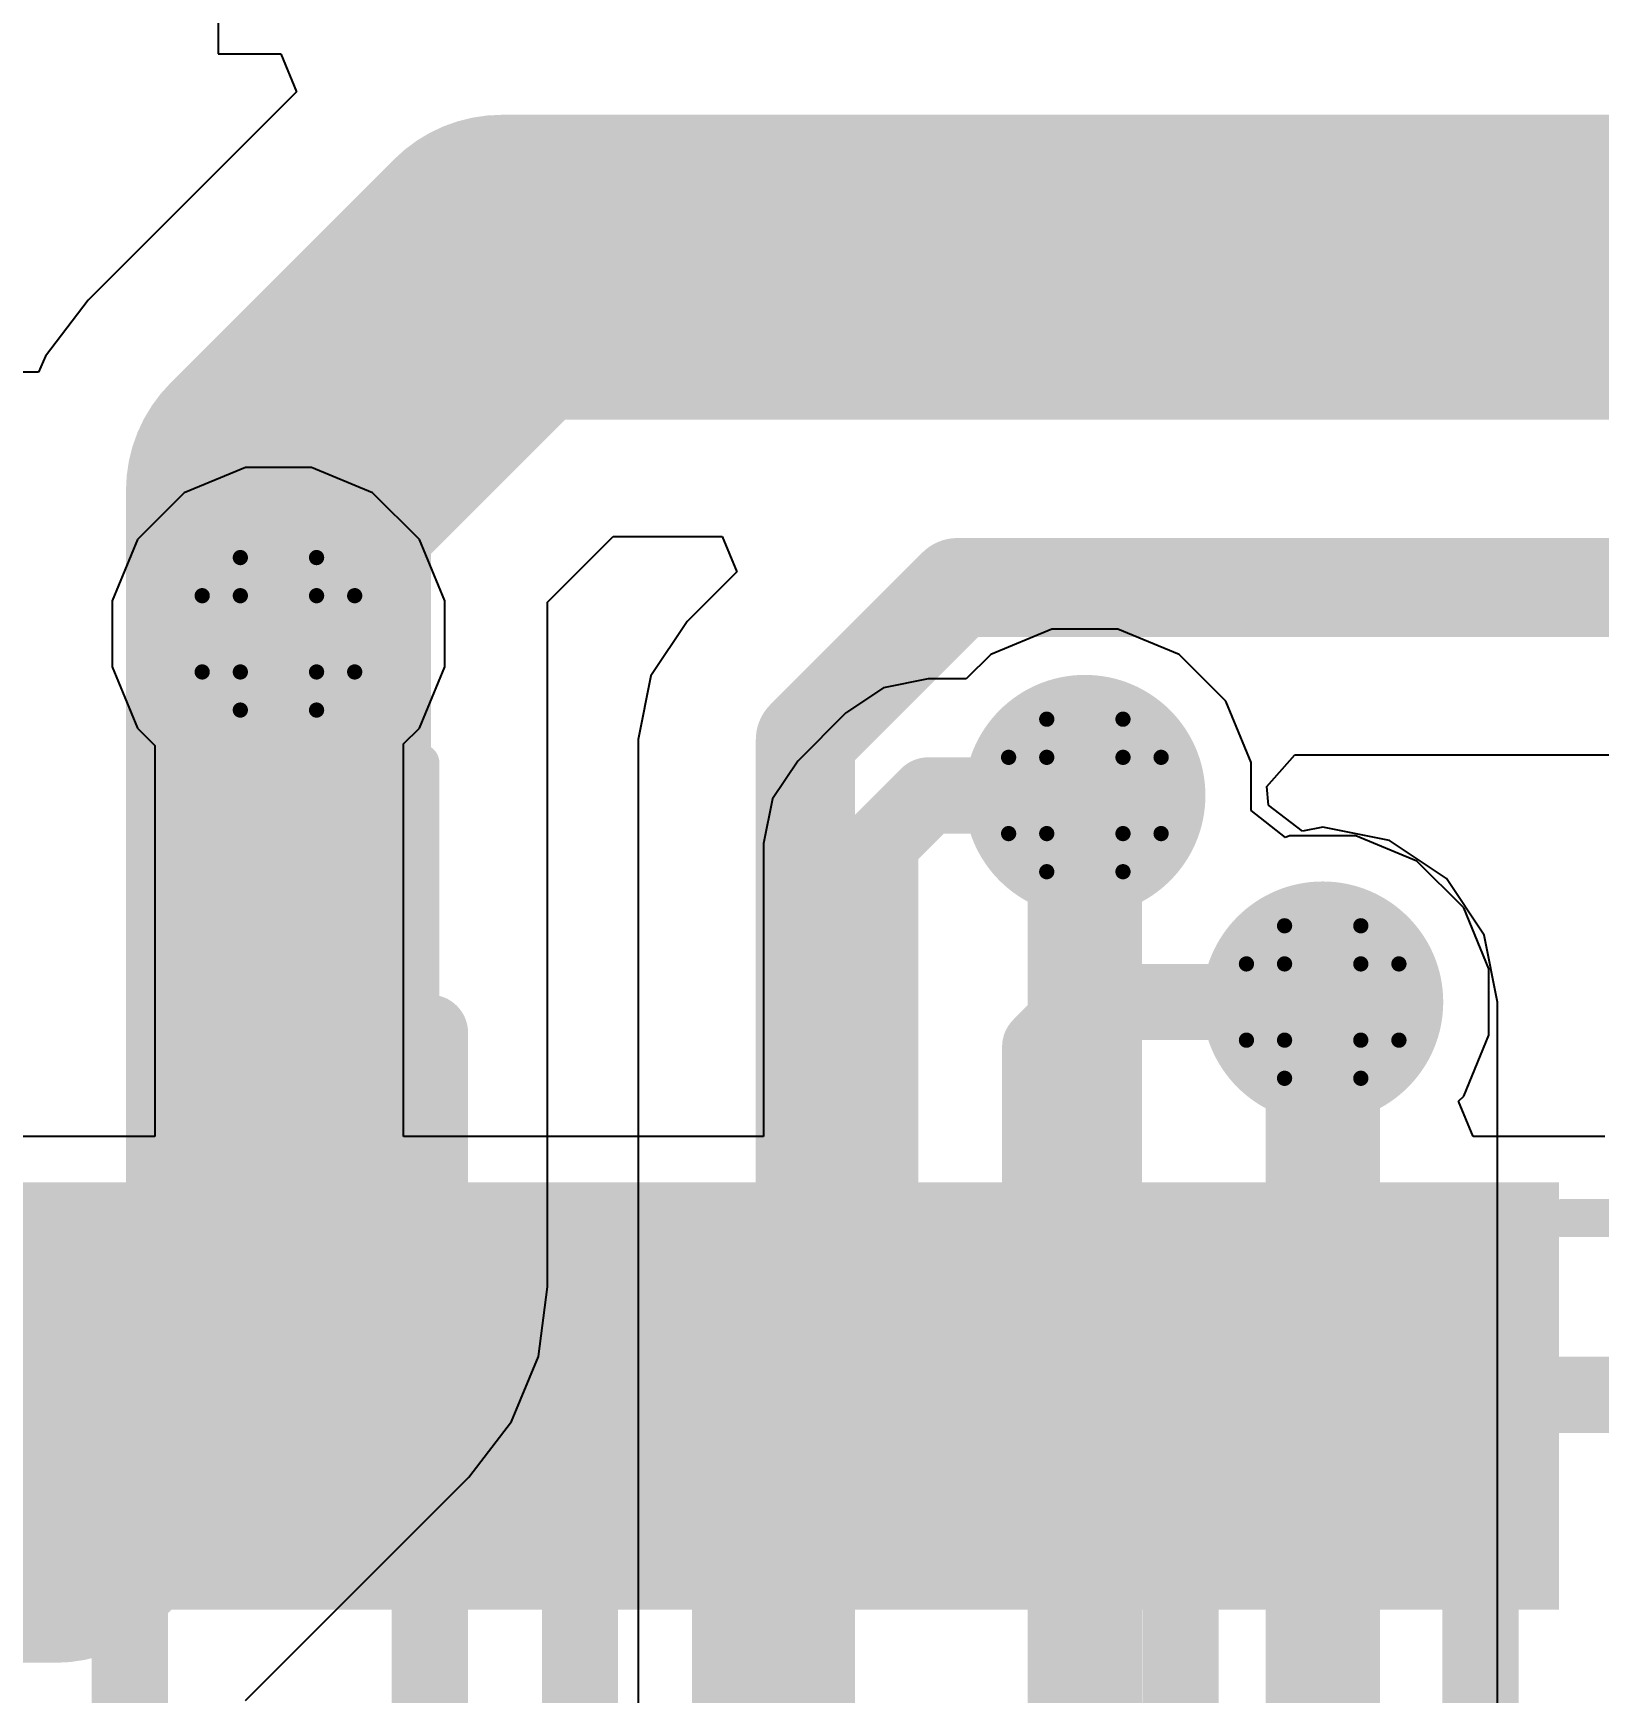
# Model space of a CAD drawing. Header units: inches. Extents: x 0 to 12.8, y -0.1 to 3.5.
# Drawn here: x 0.7812 to 0.9866, y 0.3751 to 0.5927 of the extents above; entities that cross this region are included whole.
import ezdxf

# ---------------------------------------------------------------- set-up
doc = ezdxf.new("R2010")
doc.units = ezdxf.units.IN
doc.header["$MEASUREMENT"] = 0
for name, color, linetype in [('Bottom Layer', 5, 'Continuous'), ('Bottom Overlay', 54, 'Continuous'), ('Bottom Paste', 16, 'Continuous'), ('Bottom Solder', 6, 'Continuous'), ('Drill Drawing', 1, 'Continuous'), ('Top Layer', 1, 'Continuous'), ('Top Overlay', 2, 'Continuous'), ('Top Paste', 8, 'Continuous'), ('Top Solder', 216, 'Continuous'), ('Via Holes', 16, 'Continuous')]:
    doc.layers.add(name, color=color, linetype=linetype)
doc.styles.add('Arial', font='', dxfattribs={"height": 0.2})
doc.styles.get('Arial').set_extended_font_data('Arial')

# ---------------------------------------------------------------- blocks, each defined once
blk = doc.blocks.new('48_LQFP__7_7___5')
at = {"layer": 'Top Layer'}
for points in [[(0.19133865, 0.1145669), (0.19133865, 0.1019685), (0.14330715, 0.1019685), (0.14330715, 0.1145669)], [(0.19133865, 0.0948819), (0.19133865, 0.0822835), (0.14330715, 0.0822835), (0.14330715, 0.0948819)], [(0.19133865, 0.0751969), (0.19133865, 0.0625985), (0.14330715, 0.0625985), (0.14330715, 0.0751969)], [(0.19133865, 0.0555118), (0.19133865, 0.0429134), (0.14330715, 0.0429134), (0.14330715, 0.0555118)], [(0.19133865, 0.0358268), (0.19133865, 0.0232284), (0.14330715, 0.0232284), (0.14330715, 0.0358268)], [(0.19133865, 0.0161417), (0.19133865, 0.003543300000000001), (0.14330715, 0.003543299999999998), (0.14330715, 0.0161417)], [(0.19133865, -0.003543299999999998), (0.19133865, -0.0161417), (0.14330715, -0.0161417), (0.14330715, -0.003543300000000001)], [(0.19133865, -0.0232283), (0.19133865, -0.0358267), (0.14330715, -0.0358267), (0.14330715, -0.0232283)], [(0.19133865, -0.0429134), (0.19133865, -0.0555118), (0.14330715, -0.0555118), (0.14330715, -0.0429134)], [(0.19133865, -0.0625984), (0.19133865, -0.0751968), (0.14330715, -0.0751968), (0.14330715, -0.0625984)]]:
    blk.add_hatch(color=1, dxfattribs=at).paths.add_polyline_path(points)
at = {"layer": 'Top Paste'}
for points in [[(0.19133865, 0.1145669), (0.19133865, 0.1019685), (0.14330715, 0.1019685), (0.14330715, 0.1145669)], [(0.19133865, 0.0948819), (0.19133865, 0.0822835), (0.14330715, 0.0822835), (0.14330715, 0.0948819)], [(0.19133865, 0.0751969), (0.19133865, 0.0625985), (0.14330715, 0.0625985), (0.14330715, 0.0751969)], [(0.19133865, 0.0555118), (0.19133865, 0.0429134), (0.14330715, 0.0429134), (0.14330715, 0.0555118)], [(0.19133865, 0.0358268), (0.19133865, 0.0232284), (0.14330715, 0.0232284), (0.14330715, 0.0358268)], [(0.19133865, 0.0161417), (0.19133865, 0.003543300000000001), (0.14330715, 0.003543299999999998), (0.14330715, 0.0161417)], [(0.19133865, -0.003543299999999998), (0.19133865, -0.0161417), (0.14330715, -0.0161417), (0.14330715, -0.003543300000000001)], [(0.19133865, -0.0232283), (0.19133865, -0.0358267), (0.14330715, -0.0358267), (0.14330715, -0.0232283)], [(0.19133865, -0.0429134), (0.19133865, -0.0555118), (0.14330715, -0.0555118), (0.14330715, -0.0429134)], [(0.19133865, -0.0625984), (0.19133865, -0.0751968), (0.14330715, -0.0751968), (0.14330715, -0.0625984)]]:
    blk.add_hatch(color=8, dxfattribs=at).paths.add_polyline_path(points)
at = {"layer": 'Top Solder'}
for points in [[(0.19533865, 0.1185669), (0.19533865, 0.0979685), (0.13930715, 0.0979685), (0.13930715, 0.1185669)], [(0.19533865, 0.0988819), (0.19533865, 0.0782835), (0.13930715, 0.0782835), (0.13930715, 0.0988819)], [(0.19533865, 0.0791969), (0.19533865, 0.0585985), (0.13930715, 0.0585985), (0.13930715, 0.0791969)], [(0.19533865, 0.0595118), (0.19533865, 0.0389134), (0.13930715, 0.0389134), (0.13930715, 0.0595118)], [(0.19533865, 0.0398268), (0.19533865, 0.0192284), (0.13930715, 0.0192284), (0.13930715, 0.0398268)], [(0.19533865, 0.0201417), (0.19533865, -0.0004566999999999985), (0.13930715, -0.0004567000000000015), (0.13930715, 0.0201417)], [(0.19533865, 0.0004567000000000015), (0.19533865, -0.0201417), (0.13930715, -0.0201417), (0.13930715, 0.0004566999999999985)], [(0.19533865, -0.0192283), (0.19533865, -0.0398267), (0.13930715, -0.0398267), (0.13930715, -0.0192283)], [(0.19533865, -0.0389134), (0.19533865, -0.0595118), (0.13930715, -0.0595118), (0.13930715, -0.0389134)], [(0.19533865, -0.0585984), (0.19533865, -0.0791968), (0.13930715, -0.0791968), (0.13930715, -0.0585984)], [(0.19533865, -0.0782835), (0.19533865, -0.0988819), (0.13930715, -0.0988819), (0.13930715, -0.0782835)]]:
    blk.add_hatch(color=216, dxfattribs=at).paths.add_polyline_path(points)
at = {"layer": 'Top Overlay'}
blk.add_lwpolyline([(0.144, 0.119, 0.005, 0.005, 0), (0.144, 0.127, 0.005, 0.005, 0)], format="xyseb", dxfattribs=at)
blk.add_lwpolyline([(0.14275, 0.119, 0.0025, 0.0025, 1), (0.14525, 0.119, 0.0025, 0.0025, 1)], format="xyseb", close=True, dxfattribs=at)
blk = doc.blocks.new('C___0603_B_49')
at = {"layer": 'Bottom Layer'}
for points in [[(-0.045, -0.0175), (-0.045, 0.0175), (-0.015, 0.0175), (-0.015, -0.0175)], [(0.015, -0.0175), (0.015, 0.0175), (0.045, 0.0175), (0.045, -0.0175)]]:
    blk.add_hatch(color=5, dxfattribs=at).paths.add_polyline_path(points)
at = {"layer": 'Bottom Paste'}
for points in [[(-0.045, -0.0175), (-0.045, 0.0175), (-0.015, 0.0175), (-0.015, -0.0175)], [(0.015, -0.0175), (0.015, 0.0175), (0.045, 0.0175), (0.045, -0.0175)]]:
    blk.add_hatch(color=16, dxfattribs=at).paths.add_polyline_path(points)
at = {"layer": 'Bottom Solder'}
for points in [[(-0.0473622, -0.0198622), (-0.0473622, 0.0198622), (-0.0126378, 0.0198622), (-0.0126378, -0.0198622)], [(0.0126378, -0.0198622), (0.0126378, 0.0198622), (0.0473622, 0.0198622), (0.0473622, -0.0198622)]]:
    blk.add_hatch(color=6, dxfattribs=at).paths.add_polyline_path(points)
at = {"layer": 'Bottom Overlay'}
for points in [[(-0.049, 0.021, 0.005, 0.005, 0), (-0.018, 0.021, 0.005, 0.005, 0)], [(-0.049, -0.021, 0.005, 0.005, 0), (-0.049, 0.021, 0.005, 0.005, 0)], [(0.018, 0.021, 0.005, 0.005, 0), (0.049, 0.021, 0.005, 0.005, 0)], [(0.049, -0.021, 0.005, 0.005, 0), (0.049, 0.021, 0.005, 0.005, 0)], [(-0.049, -0.021, 0.005, 0.005, 0), (-0.018, -0.021, 0.005, 0.005, 0)], [(0.018, -0.021, 0.005, 0.005, 0), (0.049, -0.021, 0.005, 0.005, 0)]]:
    blk.add_lwpolyline(points, format="xyseb", dxfattribs=at)
for points in [[(-0.05025, 0.021, 0.0025, 0.0025, 1), (-0.04775, 0.021, 0.0025, 0.0025, 1)], [(-0.05025, 0.021, 0.0025, 0.0025, 1), (-0.04775, 0.021, 0.0025, 0.0025, 1)], [(-0.01925, 0.021, 0.0025, 0.0025, 1), (-0.01675, 0.021, 0.0025, 0.0025, 1)], [(0.01675, 0.021, 0.0025, 0.0025, 1), (0.01925, 0.021, 0.0025, 0.0025, 1)], [(0.04775, 0.021, 0.0025, 0.0025, 1), (0.05025, 0.021, 0.0025, 0.0025, 1)], [(0.04775, 0.021, 0.0025, 0.0025, 1), (0.05025, 0.021, 0.0025, 0.0025, 1)], [(-0.05025, -0.021, 0.0025, 0.0025, 1), (-0.04775, -0.021, 0.0025, 0.0025, 1)], [(-0.05025, -0.021, 0.0025, 0.0025, 1), (-0.04775, -0.021, 0.0025, 0.0025, 1)], [(-0.01925, -0.021, 0.0025, 0.0025, 1), (-0.01675, -0.021, 0.0025, 0.0025, 1)], [(0.01675, -0.021, 0.0025, 0.0025, 1), (0.01925, -0.021, 0.0025, 0.0025, 1)], [(0.04775, -0.021, 0.0025, 0.0025, 1), (0.05025, -0.021, 0.0025, 0.0025, 1)], [(0.04775, -0.021, 0.0025, 0.0025, 1), (0.05025, -0.021, 0.0025, 0.0025, 1)]]:
    blk.add_lwpolyline(points, format="xyseb", close=True, dxfattribs=at)

msp = doc.modelspace()

# ---------------------------------------------------------------- hatches: boundary and pattern name
at = {"layer": 'Bottom Layer'}
h = msp.add_hatch(color=5, dxfattribs=at)
edge = h.paths.add_edge_path()
edge.add_arc((0.8133886, 0.5139367), 0.011811, 0, 360)
h = msp.add_hatch(color=5, dxfattribs=at)
edge = h.paths.add_edge_path()
edge.add_arc((0.9191571, 0.4927402), 0.011811, 0, 360)
h = msp.add_hatch(color=5, dxfattribs=at)
edge = h.paths.add_edge_path()
edge.add_arc((0.9503495, 0.4656505), 0.011811, 0, 360)
at = {"layer": 'Bottom Solder'}
h = msp.add_hatch(color=6, dxfattribs=at)
edge = h.paths.add_edge_path()
edge.add_arc((0.8133886, 0.5139367), 0.015811, 0, 360)
h = msp.add_hatch(color=6, dxfattribs=at)
edge = h.paths.add_edge_path()
edge.add_arc((0.9191571, 0.4927402), 0.015811, 0, 360)
h = msp.add_hatch(color=6, dxfattribs=at)
edge = h.paths.add_edge_path()
edge.add_arc((0.9503495, 0.4656505), 0.015811, 0, 360)
at = {"layer": 'Top Layer'}
h = msp.add_hatch(color=1, dxfattribs=at)
edge = h.paths.add_edge_path()
edge.add_arc((0.8133886, 0.5139367), 0.011811, 0, 360)
h = msp.add_hatch(color=1, dxfattribs=at)
edge = h.paths.add_edge_path()
edge.add_arc((0.9191571, 0.4927402), 0.011811, 0, 360)
h = msp.add_hatch(color=1, dxfattribs=at)
edge = h.paths.add_edge_path()
edge.add_arc((0.9503495, 0.4656505), 0.011811, 0, 360)
at = {"layer": 'Top Solder'}
h = msp.add_hatch(color=216, dxfattribs=at)
edge = h.paths.add_edge_path()
edge.add_arc((0.8133886, 0.5139367), 0.015811, 0, 360)
h = msp.add_hatch(color=216, dxfattribs=at)
edge = h.paths.add_edge_path()
edge.add_arc((0.9191571, 0.4927402), 0.015811, 0, 360)
h = msp.add_hatch(color=216, dxfattribs=at)
edge = h.paths.add_edge_path()
edge.add_arc((0.9503495, 0.4656505), 0.015811, 0, 360)
at = {"layer": 'Via Holes'}
h = msp.add_hatch(color=7, dxfattribs=at)
edge = h.paths.add_edge_path()
edge.add_arc((0.8133886, 0.5139367), 0.0059055, 0, 360)
h = msp.add_hatch(color=7, dxfattribs=at)
edge = h.paths.add_edge_path()
edge.add_arc((0.9191571, 0.4927402), 0.0059055, 0, 360)
h = msp.add_hatch(color=7, dxfattribs=at)
edge = h.paths.add_edge_path()
edge.add_arc((0.9503495, 0.4656505), 0.0059055, 0, 360)

# ---------------------------------------------------------------- linework, layer by layer
at = {"layer": 'Bottom Layer'}
for p, q in [((0.8055, 0.6099998), (0.8055, 0.59)), ((0.8055, 0.59), (0.8136823, 0.59)), ((0.8136823, 0.59), (0.8157534, 0.585)), ((0.8157534, 0.585), (0.7884263, 0.5576729)), ((0.7884263, 0.5576729), (0.7828162, 0.5503616)), ((0.7828162, 0.5503616), (0.7819376, 0.5482405)), ((0.7819376, 0.5482405), (0.7793847, 0.5482405)), ((0.8486906, 0.518088), (0.8573006, 0.526698)), ((0.8573006, 0.526698), (0.8716062, 0.526698)), ((0.8716062, 0.526698), (0.8735197, 0.5220786)), ((0.8735197, 0.5220786), (0.8669994, 0.5155583)), ((0.8486906, 0.4282895), (0.8486906, 0.518088)), ((0.8669994, 0.5155583), (0.8622475, 0.5084466)), ((0.8622475, 0.5084466), (0.8605788, 0.5000577)), ((0.8605788, 0.5000577), (0.8605788, 0.35958)), ((0.9430047, 0.4938956), (0.9467069, 0.4980788)), ((0.9467069, 0.4980788), (1.0025676, 0.4980788)), ((0.9432391, 0.4914544), (0.9430047, 0.4938956)), ((0.9476864, 0.4880616), (0.9432391, 0.4914544)), ((0.9503495, 0.4885913), (0.9476864, 0.4880616)), ((0.9591286, 0.486845), (0.9503495, 0.4885913)), ((0.9665711, 0.4818721), (0.9591286, 0.486845)), ((0.971544, 0.4744296), (0.9665711, 0.4818721)), ((0.9732903, 0.4656505), (0.971544, 0.4744296)), ((0.9732903, 0.1612594), (0.9732903, 0.4656505)), ((0.8474877, 0.4191527), (0.8486906, 0.4282895)), ((0.843961, 0.4106385), (0.8474877, 0.4191527)), ((0.8383509, 0.4033272), (0.843961, 0.4106385)), ((0.8090614, 0.3740377), (0.8383509, 0.4033272))]:
    msp.add_line(p, q, dxfattribs=at)
for points in [[(0.8133886, 0.5327106, 0.04, 0.04, 0), (0.842678, 0.562, 0.04, 0.04, 0)], [(0.842678, 0.562, 0.04, 0.04, 0), (1.1457106, 0.562, 0.04, 0.04, 0)], [(0.8133886, 0.5139367, 0.04, 0.04, 0), (0.8133886, 0.5327106, 0.04, 0.04, 0)], [(0.8133886, 0.4282895, 0.04, 0.04, 0), (0.8133886, 0.5139367, 0.04, 0.04, 0)], [(0.8825, 0.5000577, 0.013, 0.013, 0), (0.9024423, 0.52, 0.013, 0.013, 0)], [(0.9024423, 0.52, 0.013, 0.013, 0), (1.0116476, 0.52, 0.013, 0.013, 0)], [(0.8825, 0.3505, 0.013, 0.013, 0), (0.8825, 0.5000577, 0.013, 0.013, 0)], [(0.9191571, 0.327295, 0.015, 0.015, 0), (0.9191571, 0.4927402, 0.015, 0.015, 0)], [(0.9503495, 0.1612594, 0.015, 0.015, 0), (0.9503495, 0.4656505, 0.015, 0.015, 0)], [(0.7840991, 0.399, 0.04, 0.04, 0), (0.8133886, 0.4282895, 0.04, 0.04, 0)], [(0.3812894, 0.399, 0.04, 0.04, 0), (0.7840991, 0.399, 0.04, 0.04, 0)]]:
    msp.add_lwpolyline(points, format="xyseb", dxfattribs=at)
for points in [[(0.832678, 0.562, 0.02, 0.02, 1), (0.852678, 0.562, 0.02, 0.02, 1)], [(0.832678, 0.562, 0.02, 0.02, 1), (0.852678, 0.562, 0.02, 0.02, 1)], [(0.8033886, 0.5327106, 0.02, 0.02, 1), (0.8233886, 0.5327106, 0.02, 0.02, 1)], [(0.8033886, 0.5327106, 0.02, 0.02, 1), (0.8233886, 0.5327106, 0.02, 0.02, 1)], [(0.8033886, 0.5139367, 0.02, 0.02, 1), (0.8233886, 0.5139367, 0.02, 0.02, 1)], [(0.8033886, 0.5139367, 0.02, 0.02, 1), (0.8233886, 0.5139367, 0.02, 0.02, 1)], [(0.8991923, 0.52, 0.0065, 0.0065, 1), (0.9056923, 0.52, 0.0065, 0.0065, 1)], [(0.8991923, 0.52, 0.0065, 0.0065, 1), (0.9056923, 0.52, 0.0065, 0.0065, 1)], [(0.87925, 0.5000577, 0.0065, 0.0065, 1), (0.88575, 0.5000577, 0.0065, 0.0065, 1)], [(0.87925, 0.5000577, 0.0065, 0.0065, 1), (0.88575, 0.5000577, 0.0065, 0.0065, 1)], [(0.9154071, 0.4927402, 0.0075, 0.0075, 1), (0.9229071, 0.4927402, 0.0075, 0.0075, 1)], [(0.9465995, 0.4656505, 0.0075, 0.0075, 1), (0.9540995, 0.4656505, 0.0075, 0.0075, 1)], [(0.8033886, 0.4282895, 0.02, 0.02, 1), (0.8233886, 0.4282895, 0.02, 0.02, 1)], [(0.8033886, 0.4282895, 0.02, 0.02, 1), (0.8233886, 0.4282895, 0.02, 0.02, 1)], [(0.7740991, 0.399, 0.02, 0.02, 1), (0.7940991, 0.399, 0.02, 0.02, 1)], [(0.7740991, 0.399, 0.02, 0.02, 1), (0.7940991, 0.399, 0.02, 0.02, 1)]]:
    msp.add_lwpolyline(points, format="xyseb", close=True, dxfattribs=at)
at = {"layer": 'Drill Drawing'}
for points in [[(0.8083886, 0.5189367, 0.002, 0.002, 0), (0.8083886, 0.5239367, 0.002, 0.002, 0)], [(0.8083886, 0.5239367, 0.002, 0.002, 0), (0.8183886, 0.5239367, 0.002, 0.002, 0)], [(0.8183886, 0.5189367, 0.002, 0.002, 0), (0.8183886, 0.5239367, 0.002, 0.002, 0)], [(0.8033886, 0.5089367, 0.002, 0.002, 0), (0.8033886, 0.5189367, 0.002, 0.002, 0)], [(0.8033886, 0.5189367, 0.002, 0.002, 0), (0.8083886, 0.5189367, 0.002, 0.002, 0)], [(0.8183886, 0.5189367, 0.002, 0.002, 0), (0.8233886, 0.5189367, 0.002, 0.002, 0)], [(0.8233886, 0.5089367, 0.002, 0.002, 0), (0.8233886, 0.5189367, 0.002, 0.002, 0)], [(0.8033886, 0.5089367, 0.002, 0.002, 0), (0.8083886, 0.5089367, 0.002, 0.002, 0)], [(0.8083886, 0.5039367, 0.002, 0.002, 0), (0.8083886, 0.5089367, 0.002, 0.002, 0)], [(0.8183886, 0.5089367, 0.002, 0.002, 0), (0.8233886, 0.5089367, 0.002, 0.002, 0)], [(0.8183886, 0.5039367, 0.002, 0.002, 0), (0.8183886, 0.5089367, 0.002, 0.002, 0)], [(0.8083886, 0.5039367, 0.002, 0.002, 0), (0.8183886, 0.5039367, 0.002, 0.002, 0)], [(0.9141571, 0.4977402, 0.002, 0.002, 0), (0.9141571, 0.5027402, 0.002, 0.002, 0)], [(0.9141571, 0.5027402, 0.002, 0.002, 0), (0.9241571, 0.5027402, 0.002, 0.002, 0)], [(0.9241571, 0.4977402, 0.002, 0.002, 0), (0.9241571, 0.5027402, 0.002, 0.002, 0)], [(0.9091571, 0.4877402, 0.002, 0.002, 0), (0.9091571, 0.4977402, 0.002, 0.002, 0)], [(0.9091571, 0.4977402, 0.002, 0.002, 0), (0.9141571, 0.4977402, 0.002, 0.002, 0)], [(0.9241571, 0.4977402, 0.002, 0.002, 0), (0.9291571, 0.4977402, 0.002, 0.002, 0)], [(0.9291571, 0.4877402, 0.002, 0.002, 0), (0.9291571, 0.4977402, 0.002, 0.002, 0)], [(0.9091571, 0.4877402, 0.002, 0.002, 0), (0.9141571, 0.4877402, 0.002, 0.002, 0)], [(0.9141571, 0.4827402, 0.002, 0.002, 0), (0.9141571, 0.4877402, 0.002, 0.002, 0)], [(0.9241571, 0.4877402, 0.002, 0.002, 0), (0.9291571, 0.4877402, 0.002, 0.002, 0)], [(0.9241571, 0.4827402, 0.002, 0.002, 0), (0.9241571, 0.4877402, 0.002, 0.002, 0)], [(0.9141571, 0.4827402, 0.002, 0.002, 0), (0.9241571, 0.4827402, 0.002, 0.002, 0)], [(0.9453495, 0.4706505, 0.002, 0.002, 0), (0.9453495, 0.4756505, 0.002, 0.002, 0)], [(0.9453495, 0.4756505, 0.002, 0.002, 0), (0.9553495, 0.4756505, 0.002, 0.002, 0)], [(0.9553495, 0.4706505, 0.002, 0.002, 0), (0.9553495, 0.4756505, 0.002, 0.002, 0)], [(0.9403495, 0.4606505, 0.002, 0.002, 0), (0.9403495, 0.4706505, 0.002, 0.002, 0)], [(0.9403495, 0.4706505, 0.002, 0.002, 0), (0.9453495, 0.4706505, 0.002, 0.002, 0)], [(0.9553495, 0.4706505, 0.002, 0.002, 0), (0.9603495, 0.4706505, 0.002, 0.002, 0)], [(0.9603495, 0.4606505, 0.002, 0.002, 0), (0.9603495, 0.4706505, 0.002, 0.002, 0)], [(0.9403495, 0.4606505, 0.002, 0.002, 0), (0.9453495, 0.4606505, 0.002, 0.002, 0)], [(0.9453495, 0.4556505, 0.002, 0.002, 0), (0.9453495, 0.4606505, 0.002, 0.002, 0)], [(0.9553495, 0.4606505, 0.002, 0.002, 0), (0.9603495, 0.4606505, 0.002, 0.002, 0)], [(0.9553495, 0.4556505, 0.002, 0.002, 0), (0.9553495, 0.4606505, 0.002, 0.002, 0)], [(0.9453495, 0.4556505, 0.002, 0.002, 0), (0.9553495, 0.4556505, 0.002, 0.002, 0)]]:
    msp.add_lwpolyline(points, format="xyseb", dxfattribs=at)
for points in [[(0.8078886, 0.5239367, 0.001, 0.001, 1), (0.8088886, 0.5239367, 0.001, 0.001, 1)], [(0.8078886, 0.5239367, 0.001, 0.001, 1), (0.8088886, 0.5239367, 0.001, 0.001, 1)], [(0.8178886, 0.5239367, 0.001, 0.001, 1), (0.8188886, 0.5239367, 0.001, 0.001, 1)], [(0.8178886, 0.5239367, 0.001, 0.001, 1), (0.8188886, 0.5239367, 0.001, 0.001, 1)], [(0.8028886, 0.5189367, 0.001, 0.001, 1), (0.8038886, 0.5189367, 0.001, 0.001, 1)], [(0.8028886, 0.5189367, 0.001, 0.001, 1), (0.8038886, 0.5189367, 0.001, 0.001, 1)], [(0.8078886, 0.5189367, 0.001, 0.001, 1), (0.8088886, 0.5189367, 0.001, 0.001, 1)], [(0.8078886, 0.5189367, 0.001, 0.001, 1), (0.8088886, 0.5189367, 0.001, 0.001, 1)], [(0.8178886, 0.5189367, 0.001, 0.001, 1), (0.8188886, 0.5189367, 0.001, 0.001, 1)], [(0.8178886, 0.5189367, 0.001, 0.001, 1), (0.8188886, 0.5189367, 0.001, 0.001, 1)], [(0.8228886, 0.5189367, 0.001, 0.001, 1), (0.8238886, 0.5189367, 0.001, 0.001, 1)], [(0.8228886, 0.5189367, 0.001, 0.001, 1), (0.8238886, 0.5189367, 0.001, 0.001, 1)], [(0.8028886, 0.5089367, 0.001, 0.001, 1), (0.8038886, 0.5089367, 0.001, 0.001, 1)], [(0.8028886, 0.5089367, 0.001, 0.001, 1), (0.8038886, 0.5089367, 0.001, 0.001, 1)], [(0.8078886, 0.5089367, 0.001, 0.001, 1), (0.8088886, 0.5089367, 0.001, 0.001, 1)], [(0.8078886, 0.5089367, 0.001, 0.001, 1), (0.8088886, 0.5089367, 0.001, 0.001, 1)], [(0.8178886, 0.5089367, 0.001, 0.001, 1), (0.8188886, 0.5089367, 0.001, 0.001, 1)], [(0.8178886, 0.5089367, 0.001, 0.001, 1), (0.8188886, 0.5089367, 0.001, 0.001, 1)], [(0.8228886, 0.5089367, 0.001, 0.001, 1), (0.8238886, 0.5089367, 0.001, 0.001, 1)], [(0.8228886, 0.5089367, 0.001, 0.001, 1), (0.8238886, 0.5089367, 0.001, 0.001, 1)], [(0.8078886, 0.5039367, 0.001, 0.001, 1), (0.8088886, 0.5039367, 0.001, 0.001, 1)], [(0.8078886, 0.5039367, 0.001, 0.001, 1), (0.8088886, 0.5039367, 0.001, 0.001, 1)], [(0.8178886, 0.5039367, 0.001, 0.001, 1), (0.8188886, 0.5039367, 0.001, 0.001, 1)], [(0.8178886, 0.5039367, 0.001, 0.001, 1), (0.8188886, 0.5039367, 0.001, 0.001, 1)], [(0.9136571, 0.5027402, 0.001, 0.001, 1), (0.9146571, 0.5027402, 0.001, 0.001, 1)], [(0.9136571, 0.5027402, 0.001, 0.001, 1), (0.9146571, 0.5027402, 0.001, 0.001, 1)], [(0.9236571, 0.5027402, 0.001, 0.001, 1), (0.9246571, 0.5027402, 0.001, 0.001, 1)], [(0.9236571, 0.5027402, 0.001, 0.001, 1), (0.9246571, 0.5027402, 0.001, 0.001, 1)], [(0.9086571, 0.4977402, 0.001, 0.001, 1), (0.9096571, 0.4977402, 0.001, 0.001, 1)], [(0.9086571, 0.4977402, 0.001, 0.001, 1), (0.9096571, 0.4977402, 0.001, 0.001, 1)], [(0.9136571, 0.4977402, 0.001, 0.001, 1), (0.9146571, 0.4977402, 0.001, 0.001, 1)], [(0.9136571, 0.4977402, 0.001, 0.001, 1), (0.9146571, 0.4977402, 0.001, 0.001, 1)], [(0.9236571, 0.4977402, 0.001, 0.001, 1), (0.9246571, 0.4977402, 0.001, 0.001, 1)], [(0.9236571, 0.4977402, 0.001, 0.001, 1), (0.9246571, 0.4977402, 0.001, 0.001, 1)], [(0.9286571, 0.4977402, 0.001, 0.001, 1), (0.9296571, 0.4977402, 0.001, 0.001, 1)], [(0.9286571, 0.4977402, 0.001, 0.001, 1), (0.9296571, 0.4977402, 0.001, 0.001, 1)], [(0.9086571, 0.4877402, 0.001, 0.001, 1), (0.9096571, 0.4877402, 0.001, 0.001, 1)], [(0.9086571, 0.4877402, 0.001, 0.001, 1), (0.9096571, 0.4877402, 0.001, 0.001, 1)], [(0.9136571, 0.4877402, 0.001, 0.001, 1), (0.9146571, 0.4877402, 0.001, 0.001, 1)], [(0.9136571, 0.4877402, 0.001, 0.001, 1), (0.9146571, 0.4877402, 0.001, 0.001, 1)], [(0.9236571, 0.4877402, 0.001, 0.001, 1), (0.9246571, 0.4877402, 0.001, 0.001, 1)], [(0.9236571, 0.4877402, 0.001, 0.001, 1), (0.9246571, 0.4877402, 0.001, 0.001, 1)], [(0.9286571, 0.4877402, 0.001, 0.001, 1), (0.9296571, 0.4877402, 0.001, 0.001, 1)], [(0.9286571, 0.4877402, 0.001, 0.001, 1), (0.9296571, 0.4877402, 0.001, 0.001, 1)], [(0.9136571, 0.4827402, 0.001, 0.001, 1), (0.9146571, 0.4827402, 0.001, 0.001, 1)], [(0.9136571, 0.4827402, 0.001, 0.001, 1), (0.9146571, 0.4827402, 0.001, 0.001, 1)], [(0.9236571, 0.4827402, 0.001, 0.001, 1), (0.9246571, 0.4827402, 0.001, 0.001, 1)], [(0.9236571, 0.4827402, 0.001, 0.001, 1), (0.9246571, 0.4827402, 0.001, 0.001, 1)], [(0.9448495, 0.4756505, 0.001, 0.001, 1), (0.9458495, 0.4756505, 0.001, 0.001, 1)], [(0.9448495, 0.4756505, 0.001, 0.001, 1), (0.9458495, 0.4756505, 0.001, 0.001, 1)], [(0.9548495, 0.4756505, 0.001, 0.001, 1), (0.9558495, 0.4756505, 0.001, 0.001, 1)], [(0.9548495, 0.4756505, 0.001, 0.001, 1), (0.9558495, 0.4756505, 0.001, 0.001, 1)], [(0.9398495, 0.4706505, 0.001, 0.001, 1), (0.9408495, 0.4706505, 0.001, 0.001, 1)], [(0.9398495, 0.4706505, 0.001, 0.001, 1), (0.9408495, 0.4706505, 0.001, 0.001, 1)], [(0.9448495, 0.4706505, 0.001, 0.001, 1), (0.9458495, 0.4706505, 0.001, 0.001, 1)], [(0.9448495, 0.4706505, 0.001, 0.001, 1), (0.9458495, 0.4706505, 0.001, 0.001, 1)], [(0.9548495, 0.4706505, 0.001, 0.001, 1), (0.9558495, 0.4706505, 0.001, 0.001, 1)], [(0.9548495, 0.4706505, 0.001, 0.001, 1), (0.9558495, 0.4706505, 0.001, 0.001, 1)], [(0.9598495, 0.4706505, 0.001, 0.001, 1), (0.9608495, 0.4706505, 0.001, 0.001, 1)], [(0.9598495, 0.4706505, 0.001, 0.001, 1), (0.9608495, 0.4706505, 0.001, 0.001, 1)], [(0.9398495, 0.4606505, 0.001, 0.001, 1), (0.9408495, 0.4606505, 0.001, 0.001, 1)], [(0.9398495, 0.4606505, 0.001, 0.001, 1), (0.9408495, 0.4606505, 0.001, 0.001, 1)], [(0.9448495, 0.4606505, 0.001, 0.001, 1), (0.9458495, 0.4606505, 0.001, 0.001, 1)], [(0.9448495, 0.4606505, 0.001, 0.001, 1), (0.9458495, 0.4606505, 0.001, 0.001, 1)], [(0.9548495, 0.4606505, 0.001, 0.001, 1), (0.9558495, 0.4606505, 0.001, 0.001, 1)], [(0.9548495, 0.4606505, 0.001, 0.001, 1), (0.9558495, 0.4606505, 0.001, 0.001, 1)], [(0.9598495, 0.4606505, 0.001, 0.001, 1), (0.9608495, 0.4606505, 0.001, 0.001, 1)], [(0.9598495, 0.4606505, 0.001, 0.001, 1), (0.9608495, 0.4606505, 0.001, 0.001, 1)], [(0.9448495, 0.4556505, 0.001, 0.001, 1), (0.9458495, 0.4556505, 0.001, 0.001, 1)], [(0.9448495, 0.4556505, 0.001, 0.001, 1), (0.9458495, 0.4556505, 0.001, 0.001, 1)], [(0.9548495, 0.4556505, 0.001, 0.001, 1), (0.9558495, 0.4556505, 0.001, 0.001, 1)], [(0.9548495, 0.4556505, 0.001, 0.001, 1), (0.9558495, 0.4556505, 0.001, 0.001, 1)]]:
    msp.add_lwpolyline(points, format="xyseb", close=True, dxfattribs=at)
at = {"layer": 'Top Layer'}
for p, q in [((0.8090501, 0.5357477), (0.8010337, 0.5324272)), ((0.8177271, 0.5357477), (0.8090501, 0.5357477)), ((0.8257435, 0.5324272), (0.8177271, 0.5357477)), ((0.8010337, 0.5324272), (0.7948981, 0.5262916)), ((0.8318791, 0.5262916), (0.8257435, 0.5324272)), ((0.7948981, 0.5262916), (0.7915776, 0.5182752)), ((0.8351996, 0.5182752), (0.8318791, 0.5262916)), ((0.7915776, 0.5182752), (0.7915776, 0.5095982)), ((0.8351996, 0.5095982), (0.8351996, 0.5182752)), ((0.9148186, 0.5145512), (0.9068022, 0.5112307)), ((0.9234956, 0.5145512), (0.9148186, 0.5145512)), ((0.931512, 0.5112307), (0.9234956, 0.5145512)), ((0.7915776, 0.5095982), (0.7948981, 0.5015818)), ((0.8318791, 0.5015818), (0.8351996, 0.5095982)), ((0.9068022, 0.5112307), (0.9036056, 0.5080341)), ((0.9376476, 0.5050951), (0.931512, 0.5112307)), ((0.8986142, 0.5080341), (0.8927615, 0.5068699)), ((0.9036056, 0.5080341), (0.8986142, 0.5080341)), ((0.8927615, 0.5068699), (0.8877998, 0.5035546)), ((0.9409681, 0.4970787), (0.9376476, 0.5050951)), ((0.8877998, 0.5035546), (0.8815006, 0.4972554)), ((0.7948981, 0.5015818), (0.7971682, 0.4993117)), ((0.8297952, 0.4994979), (0.8318791, 0.5015818)), ((0.7971682, 0.4993117), (0.7971682, 0.4480157)), ((0.8297952, 0.4480157), (0.8297952, 0.4994979)), ((0.8815006, 0.4972554), (0.8781853, 0.4922937)), ((0.9409681, 0.4907847), (0.9409681, 0.4970787)), ((0.8781853, 0.4922937), (0.8770211, 0.486441)), ((0.9454892, 0.4872454), (0.9409681, 0.4907847)), ((0.8770211, 0.486441), (0.8770211, 0.4480157)), ((0.946011, 0.4874615), (0.9454892, 0.4872454)), ((0.954688, 0.4874615), (0.946011, 0.4874615)), ((0.9627044, 0.484141), (0.954688, 0.4874615)), ((0.96884, 0.4780054), (0.9627044, 0.484141)), ((0.9721605, 0.469989), (0.96884, 0.4780054)), ((0.9721605, 0.461312), (0.9721605, 0.469989)), ((0.96884, 0.4532956), (0.9721605, 0.461312)), ((0.9681795, 0.4526351), (0.96884, 0.4532956)), ((0.970093, 0.4480157), (0.9681795, 0.4526351)), ((0.7971682, 0.4480157), (0.7382205, 0.4480157)), ((0.8770211, 0.4480157), (0.8297952, 0.4480157)), ((0.9873543, 0.4480157), (0.970093, 0.4480157))]:
    msp.add_line(p, q, dxfattribs=at)
for points in [[(0.8133886, 0.5139367, 0.012, 0.012, 0), (0.8134817, 0.5138436, 0.012, 0.012, 0)], [(0.8134817, 0.4140931, 0.012, 0.012, 0), (0.8134817, 0.5138436, 0.012, 0.012, 0)], [(0.892315, 0.486441, 0.01, 0.01, 0), (0.8986142, 0.4927402, 0.01, 0.01, 0)], [(0.8986142, 0.4927402, 0.01, 0.01, 0), (0.9191571, 0.4927402, 0.01, 0.01, 0)], [(0.892315, 0.414, 0.01, 0.01, 0), (0.892315, 0.486441, 0.01, 0.01, 0)], [(0.9132992, 0.4597926, 0.01, 0.01, 0), (0.9191571, 0.4656505, 0.01, 0.01, 0)], [(0.9191571, 0.4656505, 0.01, 0.01, 0), (0.9503495, 0.4656505, 0.01, 0.01, 0)], [(0.8332599, 0.414, 0.01, 0.01, 0), (0.8332599, 0.4616169, 0.01, 0.01, 0)], [(0.9132992, 0.4152992, 0.01, 0.01, 0), (0.9132992, 0.4597926, 0.01, 0.01, 0)], [(0.912, 0.414, 0.01, 0.01, 0), (0.9132992, 0.4152992, 0.01, 0.01, 0)], [(0.7938898, 0.414, 0.01, 0.01, 0), (0.7939449, 0.4140551, 0.01, 0.01, 0)], [(0.7938898, 0.3352768, 0.01, 0.01, 0), (0.7938898, 0.414, 0.01, 0.01, 0)], [(0.8134817, 0.4140931, 0.01, 0.01, 0), (0.8135748, 0.414, 0.01, 0.01, 0)], [(0.8332599, 0.364135, 0.01, 0.01, 0), (0.8332599, 0.414, 0.01, 0.01, 0)], [(0.8529449, 0.3301219, 0.01, 0.01, 0), (0.8529449, 0.414, 0.01, 0.01, 0)], [(0.8726299, 0.3289749, 0.01, 0.01, 0), (0.8726299, 0.414, 0.01, 0.01, 0)], [(0.9316851, 0.3197395, 0.01, 0.01, 0), (0.9316851, 0.414, 0.01, 0.01, 0)], [(0.9513701, 0.3313219, 0.01, 0.01, 0), (0.9513701, 0.414, 0.01, 0.01, 0)], [(0.9710551, 0.414, 0.01, 0.01, 0), (0.9712108, 0.4141557, 0.01, 0.01, 0)], [(0.9710551, 0.3414199, 0.01, 0.01, 0), (0.9710551, 0.414, 0.01, 0.01, 0)], [(0.9712108, 0.4141557, 0.01, 0.01, 0), (1.0018284, 0.4141557, 0.01, 0.01, 0)]]:
    msp.add_lwpolyline(points, format="xyseb", dxfattribs=at)
for points in [[(0.8103886, 0.5139367, 0.006, 0.006, 1), (0.8163886, 0.5139367, 0.006, 0.006, 1)], [(0.8104817, 0.5138436, 0.006, 0.006, 1), (0.8164817, 0.5138436, 0.006, 0.006, 1)], [(0.8104817, 0.5138436, 0.006, 0.006, 1), (0.8164817, 0.5138436, 0.006, 0.006, 1)], [(0.8961142, 0.4927402, 0.005, 0.005, 1), (0.9011142, 0.4927402, 0.005, 0.005, 1)], [(0.8961142, 0.4927402, 0.005, 0.005, 1), (0.9011142, 0.4927402, 0.005, 0.005, 1)], [(0.9166571, 0.4927402, 0.005, 0.005, 1), (0.9216571, 0.4927402, 0.005, 0.005, 1)], [(0.889815, 0.486441, 0.005, 0.005, 1), (0.894815, 0.486441, 0.005, 0.005, 1)], [(0.889815, 0.486441, 0.005, 0.005, 1), (0.894815, 0.486441, 0.005, 0.005, 1)], [(0.9166571, 0.4656505, 0.005, 0.005, 1), (0.9216571, 0.4656505, 0.005, 0.005, 1)], [(0.9166571, 0.4656505, 0.005, 0.005, 1), (0.9216571, 0.4656505, 0.005, 0.005, 1)], [(0.9478495, 0.4656505, 0.005, 0.005, 1), (0.9528495, 0.4656505, 0.005, 0.005, 1)], [(0.8307599, 0.4616169, 0.005, 0.005, 1), (0.8357599, 0.4616169, 0.005, 0.005, 1)], [(0.9107992, 0.4597926, 0.005, 0.005, 1), (0.9157992, 0.4597926, 0.005, 0.005, 1)], [(0.9107992, 0.4597926, 0.005, 0.005, 1), (0.9157992, 0.4597926, 0.005, 0.005, 1)], [(0.8104817, 0.4140931, 0.006, 0.006, 1), (0.8164817, 0.4140931, 0.006, 0.006, 1)], [(0.9107992, 0.4152992, 0.005, 0.005, 1), (0.9157992, 0.4152992, 0.005, 0.005, 1)], [(0.9107992, 0.4152992, 0.005, 0.005, 1), (0.9157992, 0.4152992, 0.005, 0.005, 1)], [(0.7913898, 0.414, 0.005, 0.005, 1), (0.7963898, 0.414, 0.005, 0.005, 1)], [(0.7913898, 0.414, 0.005, 0.005, 1), (0.7963898, 0.414, 0.005, 0.005, 1)], [(0.7914449, 0.4140551, 0.005, 0.005, 1), (0.7964449, 0.4140551, 0.005, 0.005, 1)], [(0.8109817, 0.4140931, 0.005, 0.005, 1), (0.8159817, 0.4140931, 0.005, 0.005, 1)], [(0.8110748, 0.414, 0.005, 0.005, 1), (0.8160748, 0.414, 0.005, 0.005, 1)], [(0.8307599, 0.414, 0.005, 0.005, 1), (0.8357599, 0.414, 0.005, 0.005, 1)], [(0.8307599, 0.414, 0.005, 0.005, 1), (0.8357599, 0.414, 0.005, 0.005, 1)], [(0.8504449, 0.414, 0.005, 0.005, 1), (0.8554449, 0.414, 0.005, 0.005, 1)], [(0.8701299, 0.414, 0.005, 0.005, 1), (0.8751299, 0.414, 0.005, 0.005, 1)], [(0.889815, 0.414, 0.005, 0.005, 1), (0.894815, 0.414, 0.005, 0.005, 1)], [(0.9095, 0.414, 0.005, 0.005, 1), (0.9145, 0.414, 0.005, 0.005, 1)], [(0.9291851, 0.414, 0.005, 0.005, 1), (0.9341851, 0.414, 0.005, 0.005, 1)], [(0.9488701, 0.414, 0.005, 0.005, 1), (0.9538701, 0.414, 0.005, 0.005, 1)], [(0.9685551, 0.414, 0.005, 0.005, 1), (0.9735551, 0.414, 0.005, 0.005, 1)], [(0.9685551, 0.414, 0.005, 0.005, 1), (0.9735551, 0.414, 0.005, 0.005, 1)], [(0.9687108, 0.4141557, 0.005, 0.005, 1), (0.9737108, 0.4141557, 0.005, 0.005, 1)], [(0.9687108, 0.4141557, 0.005, 0.005, 1), (0.9737108, 0.4141557, 0.005, 0.005, 1)]]:
    msp.add_lwpolyline(points, format="xyseb", close=True, dxfattribs=at)

# ---------------------------------------------------------------- block references
at = {"rotation": 270}
msp.add_blockref('48_LQFP__7_7___5', (0.8627874, 0.5813229), dxfattribs=at)
msp.add_blockref('C___0603_B_49', (0.783, 0.476))

# ---------------------------------------------------------------- texts
at = {"layer": 'Bottom Overlay', "style": 'Arial', "text_generation_flag": 2}
msp.add_text('C11', height=0.035, dxfattribs=at).set_placement((0.8189044, 0.4065057))

doc.saveas('drawing.dxf')
